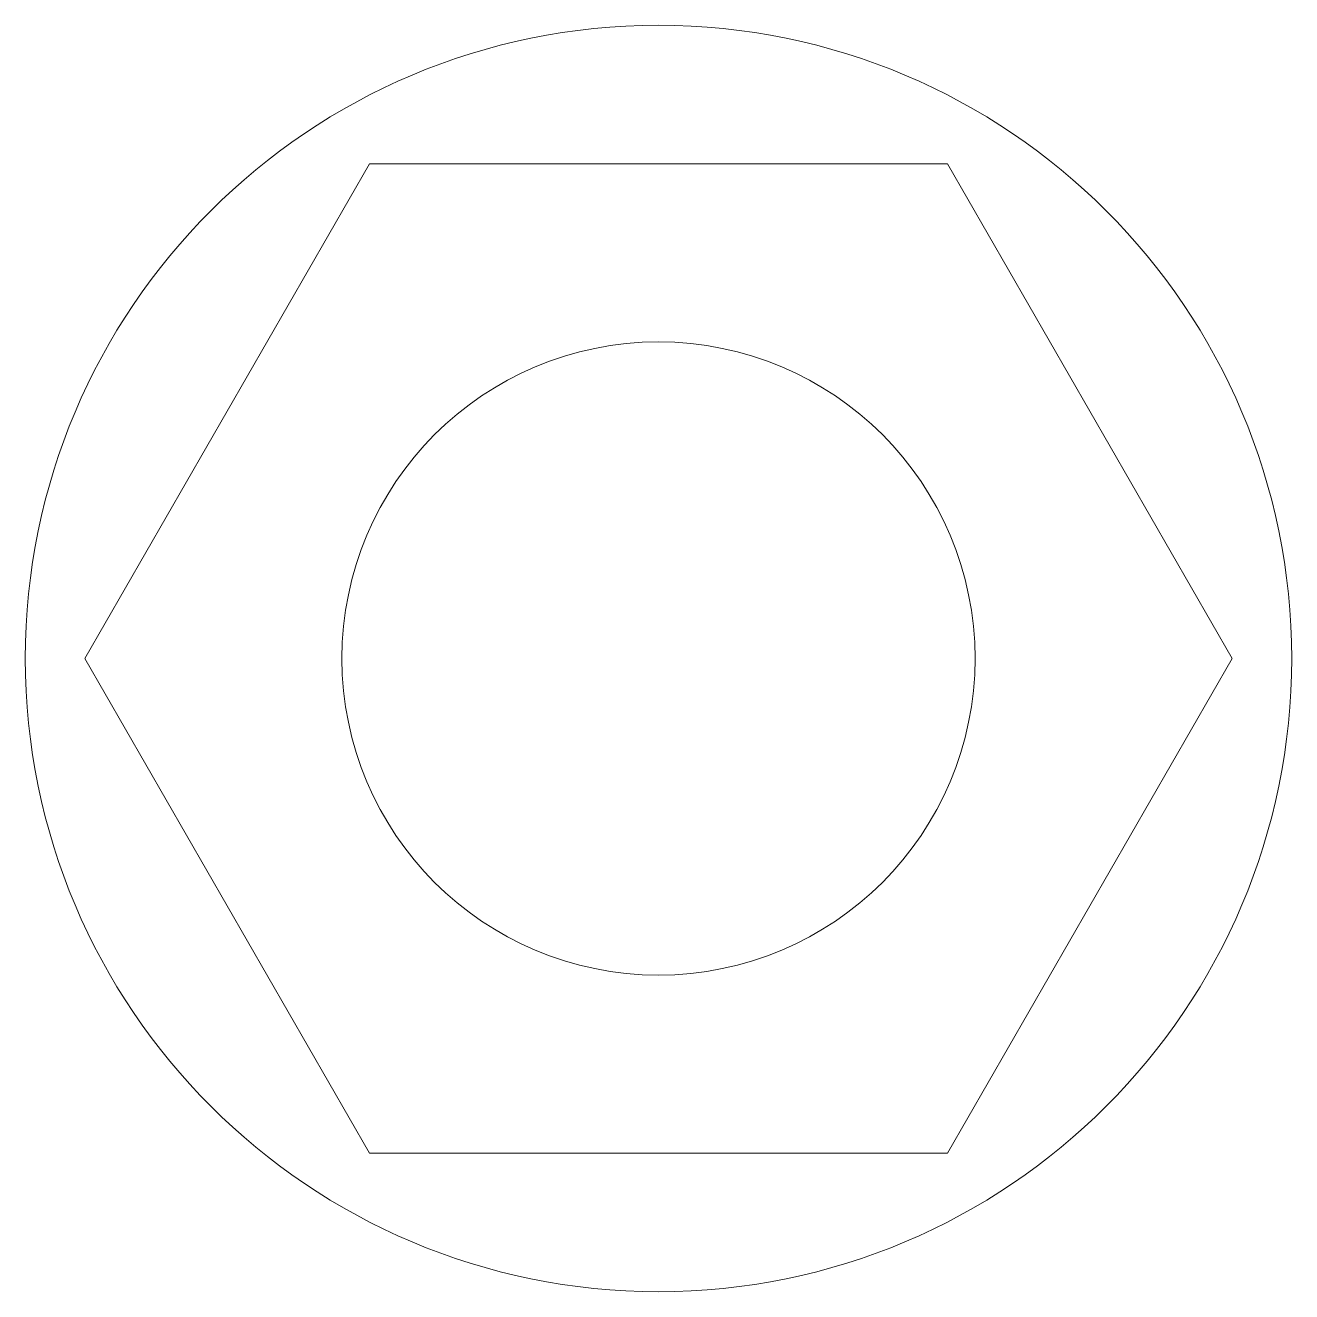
# Model space of a CAD drawing. Header units: metres. Extents: x -16 to 16, y -16 to 16.
import ezdxf

# ---------------------------------------------------------------- set-up
doc = ezdxf.new("R2010")
doc.units = ezdxf.units.M
doc.layers.add('A-DETL-GENF', color=92, linetype='Continuous', lineweight=18)

# ---------------------------------------------------------------- blocks, each defined once
blk = doc.blocks.new('28 bout met ring boven 2d - M16 met ring-3581036-00_0 Basismaterialen')
at = {"layer": 'A-DETL-GENF', "lineweight": 5}
for p, q in [((-7.3, 12.5), (-14.5, 0)), ((7.3, 12.5), (-7.3, 12.5)), ((7.3, 12.5), (14.5, 0)), ((7.3, -12.5), (14.5, 0)), ((-14.5, 0), (-7.3, -12.5)), ((-7.3, -12.5), (7.3, -12.5))]:
    blk.add_line(p, q, dxfattribs=at)
for radius in [16, 8]:
    blk.add_circle((0, 0), radius, dxfattribs=at)

msp = doc.modelspace()

# ---------------------------------------------------------------- block references
msp.add_blockref('28 bout met ring boven 2d - M16 met ring-3581036-00_0 Basismaterialen', (0, 0))

doc.saveas('drawing.dxf')
